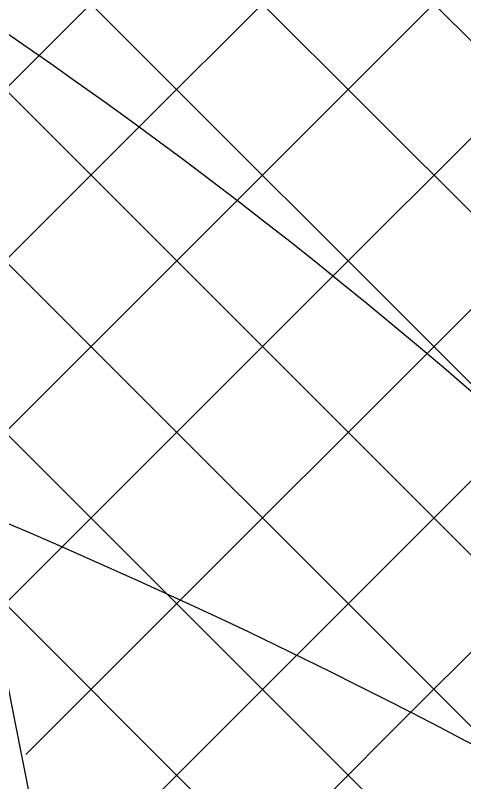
# Model space of a CAD drawing. Extents: x 2166032 to 5302137, y 581493 to 2416206.
# Drawn here: x 2944461.07 to 2944468.7, y 1074940.15 to 1074953.19 of the extents above; entities that cross this region are included whole.
import ezdxf

# ---------------------------------------------------------------- set-up
doc = ezdxf.new("R2010")
doc.units = 0
doc.header["$LTSCALE"] = 1000
doc.header["$MEASUREMENT"] = 0
doc.layers.add('PUB_TITLE', color=137, linetype='Continuous')
pattern_1 = [(45, (0, 0), (-56.1266007566822, 56.12660075668221), []), (135, (0, 0), (-56.12660075668221, -56.1266007566822), [])]

# ---------------------------------------------------------------- blocks, each defined once
blk = doc.blocks.new('A$C5DB649FD')
at = {"layer": 'PUB_TITLE'}
h = blk.add_hatch(dxfattribs=at)
h.set_pattern_fill('ANSI37', color=251, scale=50, style=0)
h.set_pattern_definition(pattern_1)
h.paths.add_polyline_path([(39558.88494195454, 15997.46122924704, -0.06010948610006978), (39125.62628525258, 12406.57020640983, -0.03598178886670304), (40196.91522111424, 13114.22126625247, 0.04533637074348171), (40458.88494195454, 15997.46122924704, 1), (8463.962811410049, 15997.46122924704, 0.02760583655898871), (8561.345371954538, 14235.00156207852, -0.06870684892194767), (9489.233796182307, 14056.62254177476, -0.03223884243027119), (9363.962811410049, 15997.46122924704, -1)])
h.paths.add_polyline_path([(38456.41483661956, 8247.687776675939, -0.09864785955538127), (37923.80579470352, 9163.896733996657, -0.6090658926734757), (11095.5480814874, 8977.012892791972), (11090.80352241692, 8964.67584048509), (11068.60324777277, 8906.126113423385), (11046.69015753354, 8846.993828082637), (11025.55150621617, 8788.040063063), (11005.57495007756, 8729.891681558745), (10986.7497523342, 8672.63868514287), (10968.96557794283, 8616.236859982639), (10952.11209185968, 8560.641992244753), (10936.07895904136, 8505.80986809692), (10920.75584444441, 8451.696273706686), (10906.03241302512, 8398.256995240416), (10891.79832974029, 8345.447818866114), (10877.94864335886, 8293.234780572955), (10864.39993790196, 8241.624915646851), (10851.07418120328, 8190.635509194155), (10837.89334109593, 8140.283846320396), (10824.77938541336, 8090.587212132968), (10811.65428198984, 8041.56289173972), (10798.4399986582, 7993.22817024612), (10785.05850325229, 7945.600332759693), (10771.47298145476, 7898.710193283063), (10757.81149034425, 7852.642681400302), (10744.24330484863, 7807.496255590861), (10735.90936053271, 7779.857454309464, 0.5780193817726456)])
h.paths.add_polyline_path([(9563.393216034989, 13551.64581269897, 0.05815872815430817), (8640.320727937717, 13628.61009595778, 0.09276960668010166), (10567.74346068286, 8067.492437821999), (10594.30182323204, 8167.68287365281), (10624.43660705001, 8277.079748819691), (10658.60054814991, 8396.904631021729), (10695.80696741048, 8524.351785859371), (10734.77303901921, 8655.848986045386), (10774.21593716265, 8787.82400428979), (10812.85283602778, 8916.704613304539), (10849.40090980165, 9038.918585800617), (10882.57733267124, 9150.893694490931), (10911.09927882342, 9249.057712085398), (10927.35865497209, 9306.989706857472, -0.07423415173991255)])
h = blk.add_hatch(dxfattribs=at)
h.set_pattern_fill('ANSI37', color=251, scale=50, style=0)
h.set_pattern_definition(pattern_1)
h.paths.add_polyline_path([(23985.89827365149, 29686.66555365943), (24277.83527476341, 30393.75173587672, 0.4104835587489619), (10063.96281140996, 15997.46122924704, 0.04027501868010683), (10250.18851507129, 13689.28562437464, -0.05710779383550693), (10858.55543089705, 13190.80458059255), (10817.38167458889, 13157.82443972985), (10775.69592536148, 13129.41834141739), (10669.53240714641, 13151.47229413036, 0.02460533915469389), (10314.94931479427, 13320.86962874353, 0.05426343610566224), (11222.08950660052, 10339.99619946547), (11336.56154749868, 10724.01945111685), (11502.60442386242, 11213.50173040919), (11567.79192662891, 11374.18373690319, -0.08628558913951487), (10763.96281140996, 15997.46122924704, -0.4040795251790498)])
h.paths.add_polyline_path([(24737.87274964154, 30392.26797149508), (25030.53034959035, 29683.09447937994, -0.4020925667960749), (38158.88494195463, 15997.46122924704, -0.158012036048), (35554.59128588508, 7962.408244602178), (35248.39079039567, 6891.465780067694), (34705.83459295635, 6905.019933811709, -0.005143162458953902), (34516.62604905758, 6696.205996359902), (34809.28364900616, 5987.032504244795, 0.09974691530982614), (37878.55982605624, 10775.64659810124, -0.04099949824262171), (38033.19352237741, 11191.8443270982, 0.08528414400288199), (38858.88494195463, 15997.46122924704, 0.4086004269310022)])
h.paths.add_polyline_path([(14724.67992316163, 6363.341818619549), (14225.60675321845, 5872.495405056106, 0.4190667228627387), (34754.3100564552, 5930.516349281213), (34261.03372835461, 6427.294752656657, -0.4192435059158443)])
h.paths.add_polyline_path([(11751.048630398, 10891.89556682625), (11610.53491299483, 10566.38918494526), (11569.02300322289, 10350.68500312639), (11469.39632486086, 10002.24026491353), (11439.35144134285, 9856.40964056924, 0.0837637725244439), (14174.92435077392, 5923.990495209087), (14466.86135188583, 6631.076677426434, -0.09301836788110288)])
h = blk.add_hatch(dxfattribs=at)
h.set_pattern_fill('ANSI37', color=5, scale=50, style=0)
h.set_pattern_definition(pattern_1)
h.paths.add_polyline_path([(846.319106941577, 11937.74017387754, 0.3662522622391831), (193.3176568855997, 9452.978812112939, 0.2712260737123702), (1920.049657778349, 7586.242437054403, 0.1611362670377136), (4671.090021512471, 6984.234480390325, 0.07515647481318485), (7085.21187767107, 7083.462475106586, 0.153820310310236), (8780.688122569583, 7571.229971500346), (9043.792911803816, 7706.232930773374), (9197.876624230994, 7895.437012529204), (9309.541089644656, 8118.606987414387), (9278.276182382833, 8359.631406414323), (9108.706508271862, 8378.453915029066, -0.1232733553436529), (8158.402400790015, 7877.144575218728, -0.1303010956386053), (5371.348693127278, 7771.085518944397, -0.147194429460041), (3426.416179382708, 9009.498829519376, -0.1412340735628456), (3575.365636266302, 11242.44163292577, -0.1474616855890258), (5647.474810253363, 13044.73509498383, -0.1558072711334689), (8218.105538123753, 13592.18303593178, -0.0265373881227066), (8640.320727937622, 13628.61009595779, -0.009557274442697149), (8561.345371954609, 14235.00156207851, 0.01361201525418158), (8373.36084271269, 14239.79703383028, 0.04768090458695427), (4325.947258619126, 14006.20232322768, 0.1063301704103039)])
h.paths.add_polyline_path([(9563.393216035096, 13551.64581269893, -0.008452241744660393), (9489.233796182321, 14056.62254177473, 0.06870684892194424), (8561.345371954609, 14235.00156207854, 0.009557274442697598), (8640.320727937622, 13628.61009595779, -0.05815872815432115)])
h.paths.add_polyline_path([(9489.233796182321, 14056.62254177473, 0.00845224174465944), (9563.393216035096, 13551.64581269899, -0.0493163048143482), (10314.94931479427, 13320.86962874359, -0.00649559594436129), (10250.18851507129, 13689.28562437464, 0.06138433585760265)])
h.paths.add_polyline_path([(10250.18851507129, 13689.28562437466, 0.006495595944362782), (10314.94931479427, 13320.86962874353, -0.02460533915469389), (10669.53240714641, 13151.47229413036), (10775.69592536171, 13129.4183414173), (10817.38167459075, 13157.82443973047), (10858.55543089705, 13190.80458059255, 0.05710779383550828)])
at = {"layer": 'PUB_TITLE', "color": 5}
for points in [[(8373.360842705239, 14239.79703383031, -0.2032967147625492), (10858.55543089705, 13190.80458059255, -0.5234148237275139)], [(8218.105538123753, 13592.18303593178, -0.1598420050797883), (10669.53240714641, 13151.47229413036, 0.5234148237275139)]]:
    blk.add_lwpolyline(points, format="xyb", dxfattribs=at)
at = {"layer": 'PUB_TITLE', "color": 251}
for radius in [15997.46106527225, 15097.46106527225, 14397.46106527225]:
    blk.add_circle((24461.4238766823, 15997.46122924704), radius, dxfattribs=at)

msp = doc.modelspace()

# ---------------------------------------------------------------- linework, layer by layer
msp.add_circle((2604640.48677554, 1020101.348548786), 438608.5182829647)

# ---------------------------------------------------------------- block references
at = {"xscale": 0.02595225628465414, "yscale": 0.0259522560518235, "zscale": 0.02595225600014601}
msp.add_blockref('A$C5DB649FD', (2944192.746810005, 1074599.056773499, 3699.383235415264), dxfattribs=at)

doc.saveas('drawing.dxf')
